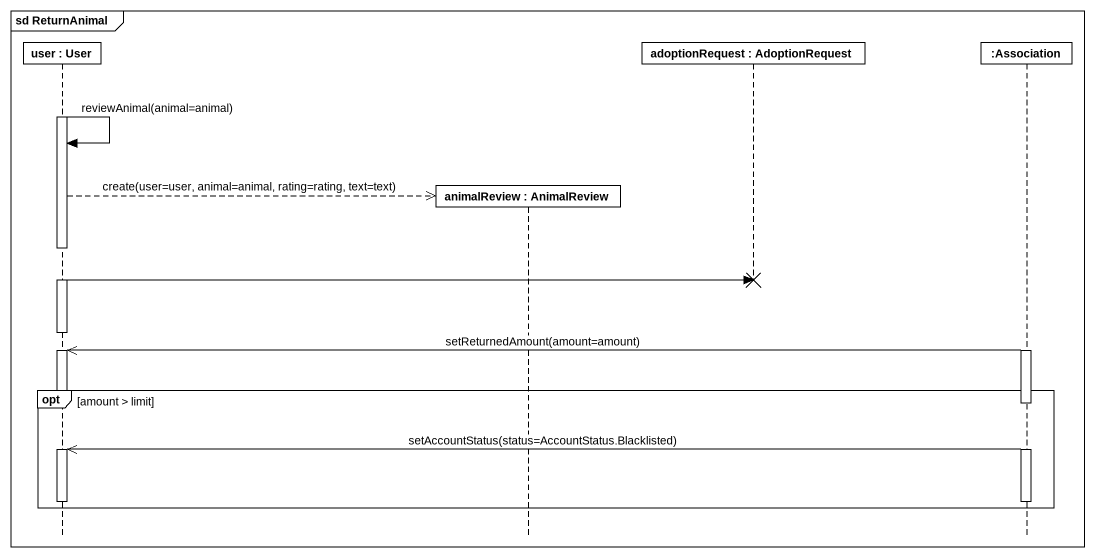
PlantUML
@startuml
mainframe sd ReturnAnimal
hide footbox
participant "user : User" as user
participant "animalReview : AnimalReview" as animalReview
participant "adoptionRequest : AdoptionRequest" as adoptionRequest
participant ":Association" as Association

activate user
user -> user : reviewAnimal(animal=animal)
user -->> animalReview ** : create(user=user, animal=animal, rating=rating, text=text)
user -> adoptionRequest !!
deactivate user
activate Association
Association ->> user : setReturnedAmount(amount=amount)
activate user
opt amount > limit
  deactivate user
  Association ->> user : setAccountStatus(status=AccountStatus.Blacklisted)
  activate user
  deactivate user
  deactivate Association
end
@enduml
